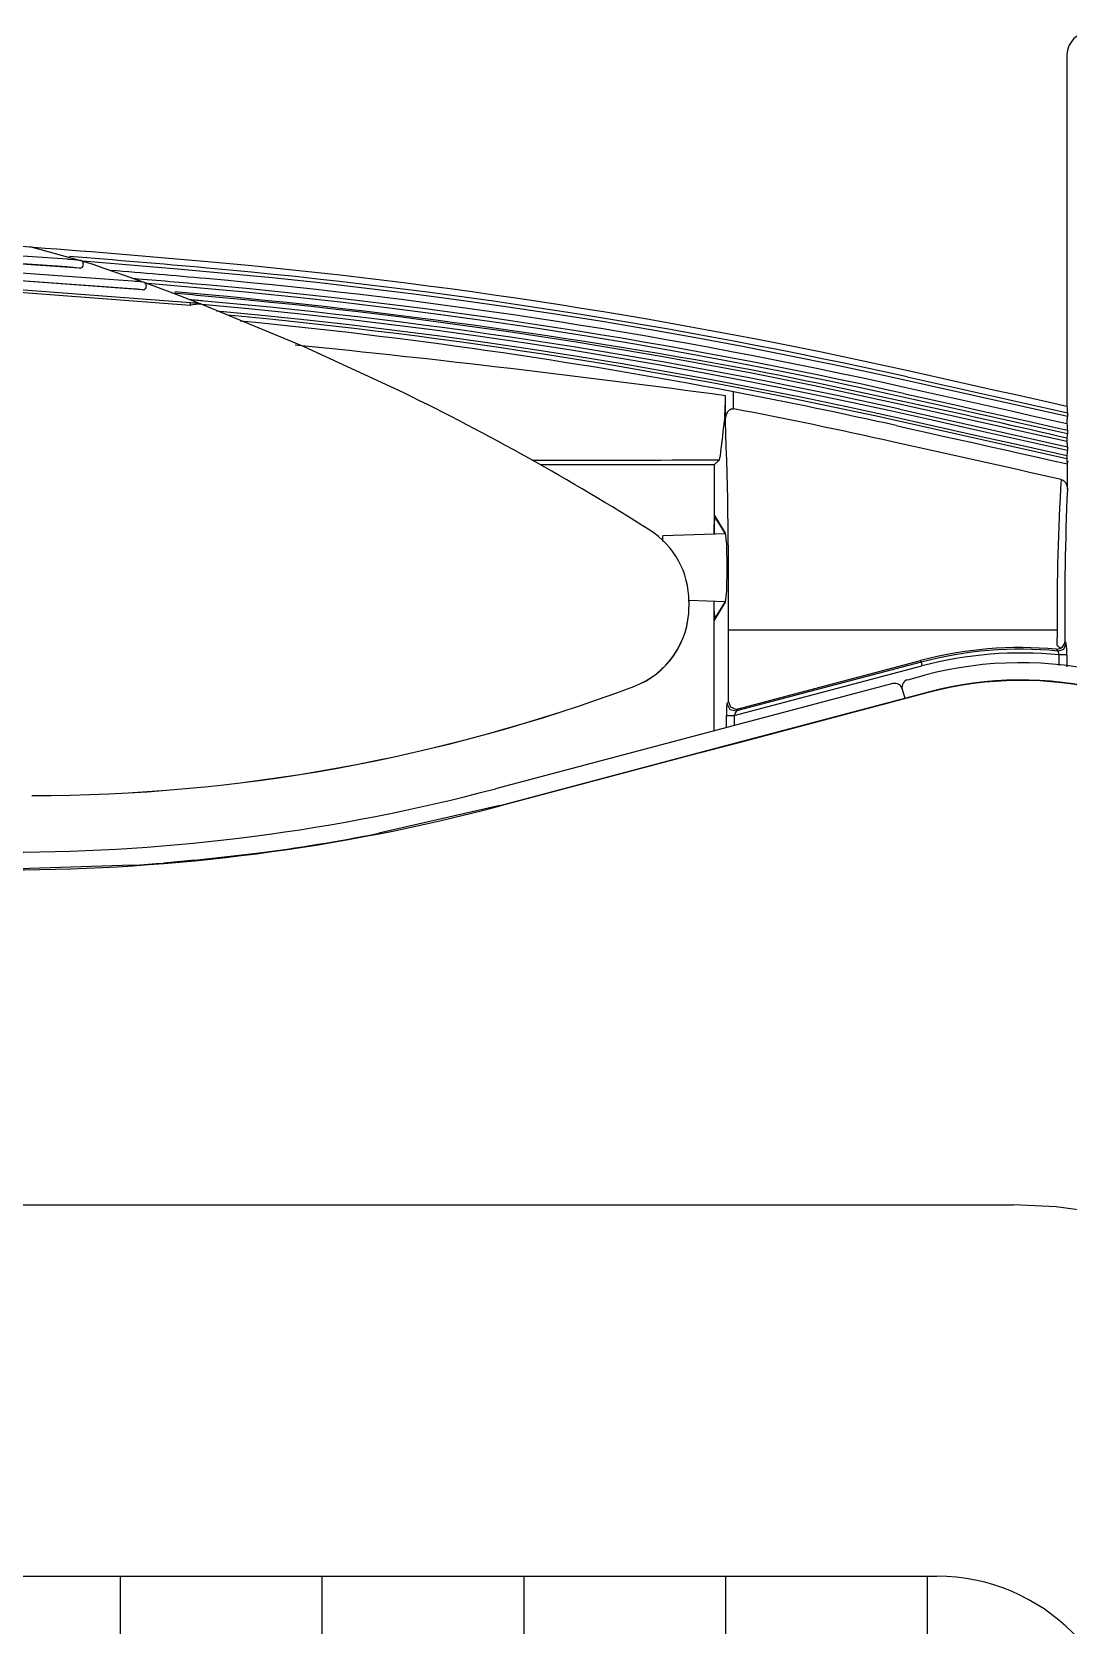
# Model space of a CAD drawing. Header units: inches. Extents: x -172 to 397, y -177 to 127.
# Drawn here: x 315.8692 to 316.098, y 78.4938 to 78.8457 of the extents above; entities that cross this region are included whole.
import ezdxf

# ---------------------------------------------------------------- set-up
doc = ezdxf.new("R2010")
doc.units = ezdxf.units.IN
doc.header["$MEASUREMENT"] = 0
doc.layers.add('AC-FCU VRV', color=100, linetype='Continuous')
doc.layers.add('AC-Sky Air R32', color=130, linetype='Continuous', lineweight=0)

# ---------------------------------------------------------------- blocks, each defined once
blk = doc.blocks.new('FCF ( 13-48 ) CV2S ( STD )')
at = {"layer": 'AC-FCU VRV', "color": 8, "linetype": 'Continuous'}
for p, q in [((2326.694281432316, 1336.919026000344), (2326.694281433567, 1336.87316462532)), ((2326.563829444959, 1336.89136360273), (2326.532754144793, 1336.893454001813)), ((2326.563907073401, 1336.892361145593), (2326.532812404433, 1336.894452864522)), ((2326.565478353385, 1336.891222685364), (2326.533993312962, 1336.893368847552)), ((2326.572416048239, 1336.889503728222), (2326.53920789555, 1336.891894331622)), ((2326.565921037025, 1336.892015994083), (2326.565668028833, 1336.892197048164)), ((2326.565668028833, 1336.891243877875), (2326.565921037025, 1336.891424931955)), ((2326.565668028833, 1336.891243878222), (2326.565921036395, 1336.891422834999)), ((2326.572098514574, 1336.891610367045), (2326.565917634746, 1336.892109759645)), ((2326.565921036395, 1336.891422834999), (2326.566017877084, 1336.891714942803)), ((2326.566017877084, 1336.89172046302), (2326.565921037025, 1336.892015994083)), ((2326.565921037025, 1336.891424931955), (2326.566017877084, 1336.89172046302)), ((2326.56601787614, 1336.891714944903), (2326.56601787614, 1336.89172046302)), ((2326.57827733996, 1336.891086428644), (2326.572098514574, 1336.891610367045)), ((2326.572333004944, 1336.888506639566), (2326.539145565923, 1336.890895732468)), ((2326.573691380432, 1336.88838098992), (2326.540166686283, 1336.89081916198)), ((2326.579961037999, 1336.886683562094), (2326.54488048713, 1336.889356713586)), ((2326.5611644864, 1336.890339911238), (2326.5611644864, 1336.890345696944)), ((2326.574143897836, 1336.889164048048), (2326.573906914662, 1336.889347135961)), ((2326.574233627427, 1336.888878455854), (2326.574143897836, 1336.889164048048)), ((2326.580783384782, 1336.888655794318), (2326.574401912131, 1336.889210378081)), ((2326.584453091803, 1336.890529545356), (2326.57827733996, 1336.891086428644)), ((2326.590624723506, 1336.889931064253), (2326.584453091803, 1336.890529545356)), ((2326.59679118596, 1336.889282329908), (2326.590624723506, 1336.889931064253)), ((2326.602951447568, 1336.888576212411), (2326.59679118596, 1336.889282329908)), ((2326.579917102975, 1336.886350242441), (2326.544847507929, 1336.889022548274)), ((2326.573906914662, 1336.888409775744), (2326.574143897836, 1336.888592863657)), ((2326.573906914662, 1336.888409775838), (2326.574143897209, 1336.888590742855)), ((2326.574143897209, 1336.888590742855), (2326.574233627427, 1336.888873026851)), ((2326.574143897836, 1336.888592863657), (2326.574233627427, 1336.888878455854)), ((2326.574233627732, 1336.888873029019), (2326.574233627732, 1336.888878455854)), ((2326.587161073654, 1336.888062007302), (2326.580783384782, 1336.888655794318)), ((2326.593533783343, 1336.887419467552), (2326.587161073654, 1336.888062007302)), ((2326.599900313443, 1336.88671863059), (2326.593533783343, 1336.887419467552)), ((2326.609104760574, 1336.887815271378), (2326.602951447568, 1336.888576212411)), ((2326.615250592303, 1336.887000293325), (2326.609104760574, 1336.887815271378)), ((2326.579944422067, 1336.886597261655), (2326.579917102983, 1336.886350185323)), ((2326.579961038056, 1336.886682889515), (2326.579944422067, 1336.886597261655)), ((2326.58751310018, 1336.885902798498), (2326.581509450274, 1336.886467194328)), ((2326.58337409198, 1336.885644967572), (2326.589274238141, 1336.885077480699)), ((2326.593512289826, 1336.885294406544), (2326.58751310018, 1336.885902798498)), ((2326.589274238141, 1336.885077480699), (2326.595169766489, 1336.884465046126)), ((2326.599506033881, 1336.884634008255), (2326.593512289826, 1336.885294406544)), ((2326.606259852428, 1336.885956943056), (2326.599900313443, 1336.88671863059)), ((2326.612611773839, 1336.885137398457), (2326.606259852428, 1336.885956943056)), ((2326.61895527365, 1336.884260026807), (2326.612611773839, 1336.885137398457)), ((2326.621388486348, 1336.886131289504), (2326.615250592303, 1336.887000293325)), ((2326.627518347677, 1336.885208341193), (2326.621388486348, 1336.886131289504)), ((2326.633640183793, 1336.884231557183), (2326.627518347677, 1336.885208341193)), ((2326.595169766489, 1336.884465046126), (2326.601059752962, 1336.883800308871)), ((2326.605493432042, 1336.883919124044), (2326.599506033881, 1336.884634008255)), ((2326.601059752962, 1336.883800308871), (2326.606943587357, 1336.883083870385)), ((2326.611473972884, 1336.883152916231), (2326.605493432042, 1336.883919124044)), ((2326.606943587357, 1336.883083870385), (2326.612820645709, 1336.882317713838)), ((2326.61744725377, 1336.882335342299), (2326.611473972884, 1336.883152916231)), ((2326.625290109283, 1336.883324868119), (2326.61895527365, 1336.884260026807)), ((2326.631616492058, 1336.882332011173), (2326.625290109283, 1336.883324868119)), ((2326.639753623318, 1336.883201176298), (2326.633640183793, 1336.884231557183)), ((2326.645857695928, 1336.882117346091), (2326.639753623318, 1336.883201176298)), ((2326.612820645709, 1336.882317713838), (2326.618690324067, 1336.881502030547)), ((2326.623412969601, 1336.88146637099), (2326.61744725377, 1336.882335342299)), ((2326.618690324067, 1336.881502030547), (2326.624552718712, 1336.880636874276)), ((2326.629371041594, 1336.880546079829), (2326.623412969601, 1336.88146637099)), ((2326.637934159386, 1336.881281669789), (2326.631616492058, 1336.882332011173)), ((2326.644241958378, 1336.880174117813), (2326.637934159386, 1336.881281669789)), ((2326.651951335009, 1336.880980126585), (2326.645857695928, 1336.882117346091)), ((2326.658033722786, 1336.879789497769), (2326.651951335009, 1336.880980126585)), ((2326.624552718712, 1336.880636874276), (2326.630407769624, 1336.879722230024)), ((2326.635321300948, 1336.879574566348), (2326.629371041594, 1336.880546079829)), ((2326.630407769624, 1336.879722230024), (2326.636255247976, 1336.878758052776)), ((2326.64126306743, 1336.878551948089), (2326.635321300948, 1336.879574566348)), ((2326.636255247976, 1336.878758052776), (2326.642094482291, 1336.877744353782)), ((2326.650538721138, 1336.879009497792), (2326.644241958378, 1336.880174117813)), ((2326.656823601129, 1336.877787639667), (2326.650538721138, 1336.879009497792)), ((2326.664104381597, 1336.878545278334), (2326.658033722786, 1336.879789497769)), ((2326.647195822114, 1336.877478342591), (2326.64126306743, 1336.878551948089)), ((2326.642094482291, 1336.877744353782), (2326.647924718563, 1336.876681261837)), ((2326.653118946042, 1336.876353869892), (2326.647195822114, 1336.877478342591)), ((2326.647924718563, 1336.876681261837), (2326.653745432865, 1336.875568926994)), ((2326.66309625824, 1336.876508677235), (2326.656823601129, 1336.877787639667)), ((2326.670162433647, 1336.87724366074), (2326.664104381597, 1336.878545278334)), ((2326.67621254176, 1336.875903944017), (2326.670162433647, 1336.87724366074)), ((2326.67345750275, 1336.87701063195), (2326.675779509098, 1336.876491712748)), ((2326.650781431952, 1336.875074169711), (2326.650781486969, 1336.875074758659)), ((2326.650781431952, 1336.872868167585), (2326.650781431952, 1336.875074169711)), ((2326.659031815254, 1336.875178583765), (2326.653118946042, 1336.876353869892)), ((2326.653745432865, 1336.875568926994), (2326.659556313843, 1336.874407503053)), ((2326.664933815789, 1336.873951796473), (2326.659031815254, 1336.875178583765)), ((2326.669355438292, 1336.875168331547), (2326.66309625824, 1336.876508677235)), ((2326.675605292692, 1336.873784363611), (2326.669355438292, 1336.875168331547)), ((2326.67297644885, 1336.874863622272), (2326.675351674442, 1336.874332812799)), ((2326.675452443511, 1336.875122646102), (2326.673099467943, 1336.875648951552)), ((2326.677805532869, 1336.874596306889), (2326.675452443511, 1336.875122646102)), ((2326.675779509098, 1336.876491712748), (2326.67810164799, 1336.875972741028)), ((2326.682261003067, 1336.874552742159), (2326.67621254176, 1336.875903944017)), ((2326.680158756023, 1336.874069921413), (2326.677805532869, 1336.874596306889)), ((2326.67810164799, 1336.875972741028), (2326.680423936932, 1336.875453715539)), ((2326.680423936932, 1336.875453715539), (2326.682746387182, 1336.87493463003)), ((2326.682746387182, 1336.87493463003), (2326.685069018741, 1336.87441548075)), ((2326.649735843425, 1336.874519497169), (2326.64973585593, 1336.87455711739)), ((2326.649735843425, 1336.87128873356), (2326.649735843425, 1336.874519497169)), ((2326.650061537296, 1336.872500175662), (2326.650149133163, 1336.872611675861)), ((2326.650149133163, 1336.872611675861), (2326.650250578713, 1336.87271015541)), ((2326.650250578713, 1336.87271015541), (2326.650367123119, 1336.872791661717)), ((2326.650367123119, 1336.872791661717), (2326.650497912339, 1336.872849442504)), ((2326.650497912339, 1336.872849442504), (2326.650638905011, 1336.872876177793)), ((2326.650638905011, 1336.872876177793), (2326.650787185145, 1336.872868167585)), ((2326.659556313843, 1336.874407503053), (2326.665356773796, 1336.873196098462)), ((2326.67082453001, 1336.872672111297), (2326.664933815789, 1336.873951796473)), ((2326.665356773796, 1336.873196098462), (2326.671146510125, 1336.871934769492)), ((2326.676708844566, 1336.871361969571), (2326.67082453001, 1336.872672111297)), ((2326.672497156794, 1336.872792354452), (2326.694359976374, 1336.867903365176)), ((2326.694281437319, 1336.86858178706), (2326.672597835835, 1336.873428378249)), ((2326.675351674442, 1336.874332812799), (2326.677727040081, 1336.873801948307)), ((2326.681853176425, 1336.872387885196), (2326.675605292692, 1336.873784363611)), ((2326.677727040081, 1336.873801948307), (2326.680102563273, 1336.873271023795)), ((2326.680102563273, 1336.873271023795), (2326.682478257773, 1336.872740034263)), ((2326.682512129226, 1336.873543482166), (2326.680158756023, 1336.874069921413)), ((2326.688310624766, 1336.87320132898), (2326.682261003067, 1336.874552742159)), ((2326.682478257773, 1336.872740034263), (2326.684854142338, 1336.872208975955)), ((2326.684865669985, 1336.873016976649), (2326.682512129226, 1336.873543482166)), ((2326.687219379553, 1336.872490396107), (2326.684865669985, 1336.873016976649)), ((2326.685069018741, 1336.87441548075), (2326.687391854119, 1336.87389627395)), ((2326.687391854119, 1336.87389627395), (2326.68971487706, 1336.873377029637)), ((2326.694361415609, 1336.871849987075), (2326.688310624766, 1336.87320132898)), ((2326.68971487706, 1336.873377029637), (2326.692038063806, 1336.872857774072)), ((2326.692038063806, 1336.872857774072), (2326.694361390601, 1336.872338528508)), ((2326.694301085211, 1336.872775148635), (2326.694341726453, 1336.872727916415)), ((2326.649735843425, 1336.87128873356), (2326.649739359614, 1336.871430467731)), ((2326.649739359614, 1336.871430467731), (2326.649750053229, 1336.871570941478)), ((2326.649750053229, 1336.871570941478), (2326.649768141846, 1336.871710118535)), ((2326.649768141846, 1336.871710118535), (2326.64979385679, 1336.871847992651)), ((2326.64979385679, 1336.871847992651), (2326.649827783261, 1336.871984905193)), ((2326.649827783261, 1336.871984905193), (2326.64987072153, 1336.872119939601)), ((2326.64987072153, 1336.872119939601), (2326.649923425599, 1336.872251764171)), ((2326.649923425599, 1336.872251764171), (2326.649986678236, 1336.872379103476)), ((2326.649986678236, 1336.872379103476), (2326.650061537296, 1336.872500175662)), ((2326.671146510125, 1336.871934769492), (2326.676930470751, 1336.87064622507)), ((2326.672008020162, 1336.870672586483), (2326.674037425078, 1336.870218718025)), ((2326.694281437319, 1336.866327491106), (2326.67211782979, 1336.871281352314)), ((2326.682592156284, 1336.870046118416), (2326.676708844566, 1336.871361969571)), ((2326.676930470751, 1336.87064622507), (2326.682713744895, 1336.86935342671)), ((2326.688102371853, 1336.870991550578), (2326.681853176425, 1336.872387885196)), ((2326.684854142338, 1336.872208975955), (2326.687230241975, 1336.871677855126)), ((2326.689573249173, 1336.871963738036), (2326.687219379553, 1336.872490396107)), ((2326.687230241975, 1336.871677855126), (2326.689606534178, 1336.871146700537)), ((2326.694353035276, 1336.869595544823), (2326.688102371853, 1336.870991550578)), ((2326.691927268846, 1336.87143700119), (2326.689573249173, 1336.871963738036)), ((2326.689606534178, 1336.871146700537), (2326.691982992686, 1336.870615537194)), ((2326.694281432316, 1336.870910185568), (2326.691927268846, 1336.87143700119)), ((2326.691982992686, 1336.870615537194), (2326.694359591243, 1336.870084393858)), ((2326.694281432316, 1336.871350995862), (2326.694281432316, 1336.870910185568)), ((2326.694292777403, 1336.871577468685), (2326.694350078026, 1336.871623449231)), ((2326.694301077709, 1336.870520782657), (2326.694341847744, 1336.870473272843)), ((2326.694361390601, 1336.872338528508), (2326.694361415609, 1336.871849987075)), ((2326.674037425078, 1336.870218718025), (2326.67606688001, 1336.869764857068)), ((2326.67606688001, 1336.869764857068), (2326.678096382459, 1336.869311002366)), ((2326.678096382459, 1336.869311002366), (2326.680125937426, 1336.868857156414)), ((2326.680125937426, 1336.868857156414), (2326.68215554491, 1336.868403320468)), ((2326.68215554491, 1336.868403320468), (2326.684185209914, 1336.867949493272)), ((2326.688475875639, 1336.868730369796), (2326.682592156284, 1336.870046118416)), ((2326.682713744895, 1336.86935342671), (2326.688497417922, 1336.86806071963)), ((2326.694359976374, 1336.867414592417), (2326.688475875639, 1336.868730369796)), ((2326.694281436068, 1336.869024678057), (2326.694281437319, 1336.86858178706)), ((2326.694296197309, 1336.869328381991), (2326.694338795461, 1336.869369734724)), ((2326.694359591243, 1336.870084393858), (2326.694353035276, 1336.869595544823)), ((2326.648941703668, 1336.86619532767), (2326.649037330999, 1336.866641487271)), ((2326.684185209914, 1336.867949493272), (2326.686214933688, 1336.867495686086)), ((2326.686214933688, 1336.867495686086), (2326.688244694974, 1336.867041990185)), ((2326.688244694974, 1336.867041990185), (2326.690274447508, 1336.866588460593)), ((2326.688497417922, 1336.86806071963), (2326.694281437319, 1336.866767883758)), ((2326.690274447508, 1336.866588460593), (2326.692304143773, 1336.866135001022)), ((2326.694281437319, 1336.866767883758), (2326.694281437319, 1336.866327491106)), ((2326.694296333604, 1336.867071687726), (2326.694345080087, 1336.867110787197)), ((2326.694345050076, 1336.868213578814), (2326.694296363615, 1336.868271582176)), ((2326.694359976374, 1336.867903365176), (2326.694359976374, 1336.867414592417)), ((2326.648281431671, 1336.865535055673), (2326.625554932572, 1336.865535055673)), ((2326.648281431671, 1336.865535055673), (2326.648941703668, 1336.86619532767)), ((2326.648281431671, 1336.865535055673), (2326.648281431671, 1336.85650655428)), ((2326.692304143773, 1336.866135001022), (2326.694333801273, 1336.865681553957)), ((2326.694318936247, 1336.865990375872), (2326.694296363615, 1336.866017269966)), ((2326.694327913031, 1336.865922240335), (2326.694496091146, 1336.865986940961)), ((2326.694333800022, 1336.862330254592), (2326.694333801273, 1336.865681553957)), ((2326.693515174486, 1336.863644700271), (2326.693638176075, 1336.863606022194)), ((2326.693638176075, 1336.863606022194), (2326.69375271355, 1336.863548537758)), ((2326.69375271355, 1336.863548537758), (2326.693857609017, 1336.863474946626)), ((2326.693857609017, 1336.863474946626), (2326.69395181837, 1336.863387959716)), ((2326.69395181837, 1336.863387959716), (2326.694035074019, 1336.863290182906)), ((2326.694035074019, 1336.863290182906), (2326.694107344704, 1336.86318410829)), ((2326.694107344704, 1336.86318410829), (2326.694168735462, 1336.863071967874)), ((2326.694168735462, 1336.863071967874), (2326.694220085325, 1336.862954450641)), ((2326.694220085325, 1336.862954450641), (2326.694261600611, 1336.862833125868)), ((2326.694261600611, 1336.862833125868), (2326.694293372605, 1336.862709754155)), ((2326.694293372605, 1336.862709754155), (2326.694315872711, 1336.862584886936)), ((2326.694315872711, 1336.862584886936), (2326.694329328511, 1336.862458382914)), ((2326.694329328511, 1336.862458382914), (2326.694333800022, 1336.862330254592)), ((2326.649743199663, 1336.856617931938), (2326.648281431671, 1336.859058183267)), ((2326.648302045662, 1336.858570145808), (2326.64828509041, 1336.857832568049)), ((2326.648341927123, 1336.8588303219), (2326.648302045662, 1336.858570145808)), ((2326.648413998993, 1336.85883687719), (2326.648337364333, 1336.858833956202)), ((2326.648416229749, 1336.858833153431), (2326.648341927125, 1336.858830322473)), ((2326.649742845793, 1336.856540759596), (2326.648341927125, 1336.858830322473)), ((2326.649722645213, 1336.856556882546), (2326.641581431323, 1336.856272585173)), ((2326.641581431323, 1336.85553522086), (2326.641581431323, 1336.856272585173)), ((2326.648285090409, 1336.856506681823), (2326.648285090409, 1336.857832567621)), ((2326.649742845793, 1336.856540759596), (2326.649770428868, 1336.856541718669)), ((2326.64989652175, 1336.855175212158), (2326.649743199675, 1336.856617932365)), ((2326.649958481212, 1336.852135056224), (2326.64989652175, 1336.855175212158)), ((2326.64989652175, 1336.849094900291), (2326.649958481212, 1336.852135056224)), ((2326.644954202947, 1336.847879746204), (2326.649722645213, 1336.847713228653)), ((2326.648281431671, 1336.830846928457), (2326.648281431671, 1336.847763556919)), ((2326.648281431671, 1336.845211927932), (2326.649743199663, 1336.847652179261)), ((2326.648285090409, 1336.846437543579), (2326.648285090409, 1336.847763429376)), ((2326.648341927125, 1336.845439788725), (2326.649742845793, 1336.847729351604)), ((2326.649742845793, 1336.847729351604), (2326.649770428868, 1336.84772839253)), ((2326.649743199675, 1336.847652180084), (2326.64989652175, 1336.849094900291)), ((2326.64828509041, 1336.846437543148), (2326.648302045662, 1336.845699965391)), ((2326.648302045662, 1336.845699965391), (2326.648341927123, 1336.845439789297)), ((2326.648337364333, 1336.845436154997), (2326.648413998993, 1336.845433234009)), ((2326.648341927125, 1336.845439788725), (2326.648416229749, 1336.845436957768)), ((2326.650123498245, 1336.844035055018), (2326.693023962152, 1336.844035055018)), ((2326.650123524505, 1336.83464946914), (2326.650123524505, 1336.844035055018)), ((2326.657482706481, 1336.844035055018), (2326.657482706481, 1336.844035055018)), ((2326.693016888508, 1336.841986733706), (2326.693023962152, 1336.844035055018)), ((2326.693098365091, 1336.841264128915), (2326.693864415639, 1336.841520179543)), ((2326.693864415639, 1336.841520179543), (2326.694192713027, 1336.842258160588)), ((2326.694005178911, 1336.84246422015), (2326.694192712319, 1336.842258160479)), ((2326.650860114805, 1336.832836558673), (2326.675370049405, 1336.839324844941)), ((2326.67524227245, 1336.839807534393), (2326.65119016765, 1336.833440444104)), ((2326.651402540705, 1336.833716353643), (2326.675187924075, 1336.840012836308)), ((2326.67524227245, 1336.839807534393), (2326.675187924075, 1336.840012836308)), ((2326.67524227245, 1336.839807534393), (2326.675370049405, 1336.839324844941)), ((2326.693113840039, 1336.84125047727), (2326.693098364808, 1336.841264128135)), ((2326.693131304695, 1336.841222386522), (2326.693113840039, 1336.84125047727)), ((2326.693150274858, 1336.841181215101), (2326.693131304695, 1336.841222386522)), ((2326.693170267869, 1336.841128320968), (2326.693150274858, 1336.841181215101)), ((2326.69319079856, 1336.841065104593), (2326.693170267869, 1336.841128320968)), ((2326.693211368015, 1336.840993361586), (2326.69319079856, 1336.841065104593)), ((2326.693231501073, 1336.840914966329), (2326.693211368015, 1336.840993361586)), ((2326.693250727572, 1336.840831773201), (2326.693231501073, 1336.840914966329)), ((2326.693268576108, 1336.840745634076), (2326.693250727572, 1336.840831773201)), ((2326.693268576108, 1336.83937045036), (2326.693268576108, 1336.840745634076)), ((2326.694267206256, 1336.840745634076), (2326.693268576108, 1336.840745634076)), ((2326.694267206256, 1336.840745634076), (2326.694267206256, 1336.83921269327)), ((2326.673505353927, 1336.837524222378), (2326.675693381225, 1336.838103438219)), ((2326.675693381225, 1336.838103438219), (2326.675754399357, 1336.838119548665)), ((2326.671571643867, 1336.837012329303), (2326.619769298882, 1336.823299177722)), ((2326.6727932319, 1336.836301311397), (2326.673113126312, 1336.835092889067)), ((2326.6727932319, 1336.836301311397), (2326.673113125061, 1336.835092892818)), ((2326.649883074089, 1336.833910372035), (2326.649861485125, 1336.832836559328)), ((2326.649935983224, 1336.834405821754), (2326.649883074089, 1336.833910372035)), ((2326.649935982344, 1336.834405821761), (2326.650123524505, 1336.83464946914)), ((2326.649935983013, 1336.83440582183), (2326.650326895057, 1336.833616295956)), ((2326.650123523863, 1336.834649469122), (2326.650417007891, 1336.833984514367)), ((2326.650326895057, 1336.833616295956), (2326.651190167763, 1336.833440444972)), ((2326.650417007891, 1336.833984514367), (2326.65109779398, 1336.833684786857)), ((2326.651057857548, 1336.833244938486), (2326.650860114766, 1336.832836559303)), ((2326.65119016739, 1336.833440444892), (2326.651057857548, 1336.833244938486)), ((2326.651402540705, 1336.833716353643), (2326.65119016765, 1336.833440444104)), ((2326.649861484655, 1336.832836558673), (2326.650860114805, 1336.832836558673)), ((2326.649861484655, 1336.83126520113), (2326.649861484655, 1336.832836558673)), ((2326.650860114805, 1336.832836558673), (2326.650860114805, 1336.831529559262)), ((2326.619769298882, 1336.823299177722), (2326.619746101039, 1336.823293036897)), ((2326.580530884409, 1336.813962723458), (2326.588573947613, 1336.814877331447)), ((2326.580530884409, 1336.813962723458), (2326.576498024601, 1336.813602996829)), ((2326.19128638742, 1336.769005356005), (2326.687286769743, 1336.769005332239)), ((2326.692857238308, 1336.768754704165), (2326.687286769743, 1336.769005332239)), ((2326.698566586786, 1336.76797100874), (2326.692857238308, 1336.768754704165)), ((2326.570816917503, 1336.720558881261), (2326.570816917503, 1336.19752833094)), ((2326.597119399432, 1336.720558881261), (2326.597119399432, 1336.19752833094)), ((2326.623421881363, 1336.720558881261), (2326.623421881363, 1336.19752833094)), ((2326.649724363293, 1336.720558881261), (2326.649724363293, 1336.19752833094)), ((2326.676026843973, 1336.720558881261), (2326.676026843973, 1336.19752833094))]:
    blk.add_line(p, q, dxfattribs=at)
at = {"layer": 'AC-FCU VRV', "color": 0, "linetype": 'Continuous'}
for p, q in [((2326.565668028001, 1336.892186014541), (2326.559050749626, 1336.893999614656)), ((2326.567263664625, 1336.891675252497), (2326.56566802494, 1336.892186015351)), ((2326.568850406435, 1336.891138126703), (2326.567263664625, 1336.891675252497)), ((2326.571382164529, 1336.890246780609), (2326.568850409979, 1336.891138112413)), ((2326.573906914547, 1336.889336271686), (2326.571382164529, 1336.890246780609)), ((2326.577651565905, 1336.887945655596), (2326.573906894534, 1336.889336301852)), ((2326.58137989984, 1336.886512823656), (2326.577651565905, 1336.887945655596)), ((2326.59470607732, 1336.880998232734), (2326.581379919197, 1336.88652355436)), ((2326.607789937474, 1336.874934196849), (2326.59470607732, 1336.880998232734)), ((2326.675879144034, 1336.877281553554), (2326.673579473989, 1336.877795933722)), ((2326.678178924119, 1336.876767139624), (2326.675879144034, 1336.877281553554)), ((2326.680478829243, 1336.876252684431), (2326.678178924119, 1336.876767139624)), ((2326.682778876915, 1336.87573817797), (2326.680478829243, 1336.876252684431)), ((2326.685079079641, 1336.875223610238), (2326.682778876915, 1336.87573817797)), ((2326.687379443673, 1336.874708973734), (2326.685079079641, 1336.875223610238)), ((2326.689679961505, 1336.874194264704), (2326.687379443673, 1336.874708973734)), ((2326.691980628138, 1336.873679483151), (2326.689679961505, 1336.874194264704)), ((2326.694281433567, 1336.87316462532), (2326.691980628138, 1336.873679483151)), ((2326.644981432152, 1336.847718216589), (2326.644981432152, 1336.847015835355)), ((2326.637786725787, 1336.836627820545), (2326.637786725787, 1336.836642087869)), ((2326.648323679707, 1336.828530610282), (2326.676269169656, 1336.835928359049)), ((2326.676353596954, 1336.835885789654), (2326.670140413702, 1336.834241356152)), ((2326.676269169656, 1336.835928359049), (2326.676329398772, 1336.835944260675)), ((2326.676353596954, 1336.835885789654), (2326.676269169656, 1336.835928359049)), ((2326.676329426281, 1336.835944268178), (2326.676413868581, 1336.835901635013)), ((2326.676413868581, 1336.835901635013), (2326.676353596954, 1336.835885789654)), ((2326.670140413702, 1336.834241356152), (2326.663925231025, 1336.832596374965)), ((2326.657708316513, 1336.830950916116), (2326.651489936505, 1336.829305049629)), ((2326.663925231025, 1336.832596374965), (2326.657708316513, 1336.830950916116)), ((2326.651489936505, 1336.829305049629), (2326.6452703811, 1336.827658851779)), ((2326.620344797215, 1336.821124022277), (2326.648323679707, 1336.828530610282)), ((2326.6452703811, 1336.827658851779), (2326.639050004166, 1336.826012418852)), ((2326.639050004166, 1336.826012418852), (2326.63282896576, 1336.824365793359)), ((2326.626607397173, 1336.822719012811), (2326.620385432204, 1336.821072113476)), ((2326.63282896576, 1336.824365793359), (2326.626607397173, 1336.822719012811)), ((2326.62032188947, 1336.821117957727), (2326.604553081598, 1336.817484835575)), ((2326.62032188947, 1336.821117957727), (2326.620344797215, 1336.821124022277)), ((2326.620362506953, 1336.821066045174), (2326.62032188947, 1336.821117957727)), ((2326.620385432204, 1336.821072113476), (2326.620344797215, 1336.821124022277)), ((2326.620385432204, 1336.821072113476), (2326.620362506953, 1336.821066045174)), ((2326.572459225286, 1336.813308522263), (2326.556281431631, 1336.812785055273)), ((2326.201281151833, 1336.720558881261), (2326.677308954972, 1336.720558881261))]:
    blk.add_line(p, q, dxfattribs=at)
at = {"layer": 'AC-FCU VRV', "color": 8, "linetype": 'Continuous'}
for centre, radius, start, end in [((2326.697314894217, 1336.919001512065), 0.003033560682790562, 89.84797299996359, 179.5374890000306), ((2326.561037831077, 1336.849169436014), 0.04228698648089565, 83.97230299999104, 86.21481500000594), ((2326.561243683178, 1336.851720793657), 0.04072684272781737, 83.92020100001484, 86.25038399998935), ((2326.439296205042, 1335.289529825893), 1.608049345526393, 84.90309300001948, 85.54566899999713), ((2326.565517840821, 1336.891727311585), 0.0005062261610598321, 265.5262290000188, 287.258346999931), ((2326.565517879584, 1336.891719799044), 0.0005003104108746396, 72.53575600031625, 85.49180400000675), ((2326.519358776395, 1336.187325484985), 0.706690893059643, 77.40507700003398, 84.9019069999865), ((2326.439267460323, 1335.293214537986), 1.602999221769748, 84.89102899998718, 85.33709800000987), ((2326.57047255857, 1336.861292712537), 0.02827720210689362, 83.29205800002194, 86.05895699998975), ((2326.43929587743, 1335.289544570878), 1.605834600444854, 84.90307400002575, 85.23991999999319), ((2326.573733631178, 1336.888877804382), 0.0005002979066468121, 69.73521699975448, 85.19112300026416), ((2326.519267969443, 1336.187955648051), 0.7046887323553993, 77.39096799996081, 84.89149700003951), ((2326.570256546785, 1336.85879993345), 0.02977975138659842, 83.37669099998384, 86.0016810000093), ((2326.573733389846, 1336.888886753658), 0.0005075616125918094, 265.2524839996672, 289.9914419997113), ((2326.439356738009, 1335.292446321993), 1.60147054615642, 84.8967459999772, 85.04752100005524), ((2326.510749583026, 1336.111217359427), 0.77979810147255, 79.30693999998259, 85.05789399999182), ((2326.439279144272, 1335.291212713647), 1.602059041383625, 84.89731599999058, 84.96616399997687), ((2326.519302522374, 1336.187711828112), 0.7026426117878052, 77.39844800003246, 84.8962759999913), ((2326.519349787106, 1336.187275390548), 0.7045415000744215, 77.40535899997583, 84.90162399998418), ((2326.581781375965, 1336.876878677337), 0.009653236373532418, 92.38349200001836, 101.1351599999982), ((2326.578135672059, 1336.861642231964), 0.02510710025791784, 82.89690699998036, 85.8307340000055), ((2326.581195961779, 1336.886058319831), 0.0005002904041101155, 68.42608299979834, 84.91653999957816), ((2326.519350282272, 1336.187797003163), 0.7019064016164278, 77.39742900001671, 84.89819400000687), ((2326.519303511459, 1336.187719673266), 0.7004347102701557, 77.39838900000619, 84.63231400002034), ((2326.519351438913, 1336.187879317243), 0.6996503475678375, 79.17260499999198, 84.49804799997732), ((2326.426099901966, 1335.221416926114), 1.668198290096842, 82.29582600001014, 84.23609899997064), ((2326.389864130221, 1335.563174719721), 1.340863159212757, 76.87767199995662, 78.57629146094341), ((2326.520239602963, 1336.192247355378), 0.6951938182625047, 77.39015399997318, 79.17687900002043), ((2326.620597180049, 1336.874185809345), 0.02914057527358543, 355.4157109999955, 0.6561059999630668), ((2326.517964592505, 1336.181296679075), 0.7042108795377028, 77.40608999996734, 79.1282089999902), ((2326.696655598801, 1336.873089183564), 0.002375364388829151, 178.1799609999263, 187.5970039998978), ((2326.6919859862, 1336.872413761446), 0.002376594804847377, 358.1859589998567, 7.595988999938582), ((2328.580524839799, 1336.644406094354), 1.944230584884511, 173.2817270000299, 173.4364559999915), ((2326.055232401021, 1336.849202954846), 0.5949135448145237, 359.5022760000117, 2.127557000003172), ((2326.695395071351, 1336.871408726631), 0.001115134540193567, 171.2965350001305, 182.9675030000793), ((2326.696655309952, 1336.870834755065), 0.002375076791589119, 178.1800510000145, 187.5964550000247), ((2326.693035102167, 1336.870254483868), 0.00132493422595179, 358.8085420000411, 9.504893999995218), ((2326.693250317433, 1336.871792041235), 0.001112607435749629, 351.2845009998371, 2.985401000019773), ((2324.807974850974, 1328.481357974865), 8.591739815225715, 77.3227019999594, 77.4730680000163), ((2326.695967813753, 1336.869094925557), 0.001687839428498328, 172.0495480000679, 182.3853000000213), ((2326.696057412797, 1336.868511783389), 0.001777354694669869, 177.7427360000175, 187.7670369999751), ((2326.693217501339, 1336.869553798207), 0.001136301697059967, 350.6778490001118, 2.105417000018648), ((2326.688466990136, 1336.870162246432), 0.005893115031979134, 359.2430600001032, 0.6289370000657334), ((2326.695936029255, 1336.86683902406), 0.001656119953768297, 171.9239339999797, 182.461942000012), ((2326.696057564097, 1336.866257481183), 0.001777505995826582, 177.7427310000197, 187.7666749998685), ((2326.692582735466, 1336.867973315078), 0.001778617621680447, 357.7460900000847, 7.76350499991808), ((2326.692706841179, 1336.867343379588), 0.001654668212917524, 351.919326999969, 2.466645999968319), ((2326.484039421995, 1426.851584430841), 89.98554019800815, 270.0894470000149, 270.1049970000173), ((2326.694077294545, 1336.86592387964), 0.0002506234887694598, 359.6251019995746, 15.38604499937966), ((2326.69015561733, 1336.865699741356), 0.004178223956998782, 359.7505960001084, 3.052553000142182), ((2326.955929323567, 1336.847028954791), 0.2629396680155123, 176.37693699998, 180.6523989999889), ((2327.043905886986, 1336.846611952548), 0.3499252913848654, 177.4254629999972, 180.6791540000285), ((2326.688232772193, 1336.790735056157), 0.05097516780788854, 84.7574569999727, 104.8272720000099), ((2326.688232772193, 1336.790735056157), 0.05076279350162066, 84.49977900002855, 104.8272720000099), ((2326.692936227486, 1336.842477267062), 0.0009813480553987463, 267.3277889998544, 301.4133880001142), ((2326.591086856007, 1336.75039973831), 0.1366114386951883, 41.69231299999903, 41.82323200000251), ((2326.695940853386, 1336.845176320895), 0.004327011763918261, 227.4878299999923, 234.8176899999966), ((2326.693006077354, 1336.842539066708), 0.001001901254678816, 296.1549690001226, 355.7157180002311), ((2326.685926322354, 1336.841092937753), 0.008348111345304964, 357.615652999973, 8.023492999987958), ((2326.688232772193, 1336.790735056157), 0.05026347842728109, 84.24999599997378, 104.8272720000099), ((2326.688232772193, 1336.790735056157), 0.04899999998025591, 76.18523300000942, 104.753480000038), ((2326.673760867821, 1336.836556636476), 0.001000754616987033, 104.7925989998932, 194.7814340001841), ((2326.671826882668, 1336.836045946307), 0.0009995204497004588, 14.80243800011872, 104.7949680003904), ((2326.65114835101, 1336.834683510651), 0.0010000031128946, 267.1020769998245, 284.7255639998858), ((2326.556281431631, 1337.063035055262), 0.2480000004870039, 270, 284.8272720000099), ((2326.556262626524, 1337.063150297977), 0.2503667056980625, 277.4150450000086, 281.1208419999609)]:
    blk.add_arc(centre, radius, start, end, dxfattribs=at)
at = {"layer": 'AC-FCU VRV', "color": 0, "linetype": 'Continuous'}
for centre, radius, start, end in [((2326.439267360289, 1335.293216452384), 1.605197308718974, 84.89102699999852, 85.75838300004882), ((2326.519276913716, 1336.188012954927), 0.7068308403774886, 77.39068099997903, 84.8918219999824), ((2326.460668765108, 1336.573745636966), 0.3352002276664465, 57.68321799997408, 63.96594099998306), ((2326.633978955835, 1336.847730594523), 0.01100248256964923, 359.9355400000031, 57.64689700000228), ((2326.633900099173, 1336.847005208013), 0.01108133673117504, 290.5323540000072, 0.05494599999413888), ((2326.633887357365, 1336.847028303322), 0.01109407728890848, 290.5779939999833, 0.03364400000941935), ((2326.688234091389, 1336.790568713666), 0.04691121373689144, 76.22861899997342, 104.7007209999862), ((2326.68822785303, 1336.790672668813), 0.04674644052511728, 76.29975899996553, 104.6388110000164), ((2326.559077559536, 1337.047093724059), 0.2246887274195256, 270.0519880000262, 290.5058579999709), ((2326.559087552914, 1337.047082272686), 0.2246878646278054, 270.0494399999595, 290.5032190000231), ((2326.556273919093, 1337.063186070073), 0.2504584867303164, 270.0005870000226, 284.8260360000299), ((2326.556270554204, 1337.063184251956), 0.2503995880659805, 273.7068349999761, 274.6334459999701), ((2326.677308954972, 1336.695557420473), 0.02500146078996273, 0, 90)]:
    blk.add_arc(centre, radius, start, end, dxfattribs=at)
blk = doc.blocks.new('*U202')
at = {"color": 0}
blk.add_blockref('FCF ( 13-48 ) CV2S ( STD )', (-3.031040988097175, -0.09802285295927504), dxfattribs=at)

msp = doc.modelspace()

# ---------------------------------------------------------------- block references
at = {"layer": 'AC-Sky Air R32', "xscale": 1.692907841101676, "yscale": 1.692907841101676, "zscale": 1.692907841101676}
msp.add_blockref('*U202', (-3617.649954950178, -2184.274154289605), dxfattribs=at)

doc.saveas('drawing.dxf')
